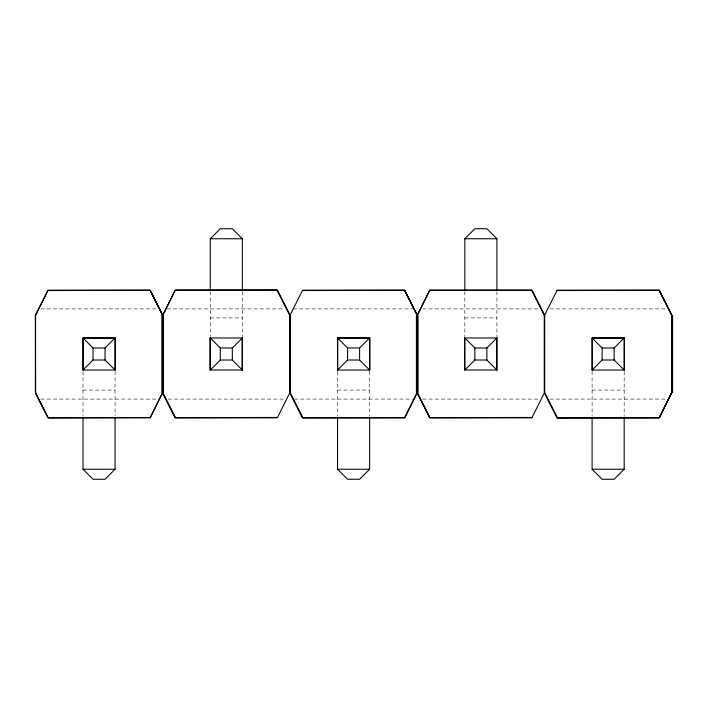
<?xml version="1.0" encoding="UTF-8"?>
<svg xmlns="http://www.w3.org/2000/svg" width="708" height="708" viewBox="0 0 708 708"><rect width="100%" height="100%" fill="white"/><g stroke="black" fill="none" stroke-linecap="round" stroke-linejoin="round"><path stroke-width="0.53" stroke-dasharray="3.54 2.66" d="M40.852 308.9L157.22 308.9M167.035 308.909L284.501 308.909M293.209 308.9L412.87 308.9M422.676 308.909L540.142 308.909M549.948 308.9L666.317 308.9M210.276 317.927L242.348 317.927M464.829 317.927L496.901 317.927M83.004 390.073L115.068 390.073M337.548 390.073L369.62 390.073M592.1 390.073L624.173 390.073M40.852 399.091L157.22 399.091M168.132 399.1L284.501 399.1M294.307 399.091L412.87 399.091M422.676 399.1L540.142 399.1M549.948 399.091L666.317 399.091M624.173 371.417L624.173 416.463M592.1 371.417L592.1 416.463M496.901 291.537L496.901 336.583M464.829 291.537L464.829 336.583M369.62 371.417L369.62 416.463M337.548 371.417L337.548 416.463M242.348 291.537L242.348 336.583M210.276 291.537L210.276 336.583M115.068 371.417L115.068 416.463M83.004 371.417L83.004 416.463"/><path stroke-width="1.06" d="M150.167 417.862L162.743 392.365L162.725 314.963L150.158 290.209L47.994 290.342L35.427 315.343L35.4 392.577L47.923 417.631M429.756 290.369L417.224 315.423L404.693 290.36L302.475 290.36M290.112 315.14L290.174 392.922L302.785 417.764L404.693 417.631L417.224 392.577L429.756 417.64L531.974 417.64L544.47 392.657L544.496 315.414L557.09 290.342L659.254 290.209L671.821 314.963L671.839 392.365L659.405 417.667L557.329 417.764L544.726 392.922L544.664 315.14M671.777 392.577L659.245 417.631L557.028 417.631L544.496 392.577M210.276 290.439L210.276 238.755L220.303 228.737L232.33 228.737L242.348 238.755L242.348 290.439M83.004 370.027L93.022 360.009L105.05 360.009L115.068 370.027L115.068 337.964L83.004 337.964L83.004 370.027L115.068 370.027M83.004 337.964L93.022 347.982L105.05 347.982L115.068 337.964M242.348 370.036L232.33 360.018L220.303 360.018L210.276 370.036L210.276 337.973L242.348 337.973L242.348 370.036L210.064 369.992L210.064 338.079M210.276 337.973L220.303 347.991L232.33 347.991L242.348 337.973M115.068 417.561L115.068 469.245L105.05 479.263L93.022 479.263L83.004 469.245L83.004 417.561M464.829 290.439L464.829 238.755L474.847 228.737L486.874 228.737L496.901 238.755L496.901 290.439M337.548 370.027L347.575 360.009L359.602 360.009L369.62 370.027L369.62 337.964L337.548 337.964L337.548 370.027L369.62 370.027M337.548 337.964L347.575 347.982L359.602 347.982L369.62 337.964M496.901 337.973L486.874 347.991L474.847 347.991L464.829 337.973L496.901 337.973L496.901 370.036L486.874 360.018L474.847 360.018L464.829 370.036L464.829 337.858M369.62 417.561L369.62 469.245L359.602 479.263L347.575 479.263L337.548 469.245L337.548 417.561M592.1 370.027L602.119 360.009L614.146 360.009L624.173 370.027L624.173 337.964L592.1 337.964L592.1 370.027L624.173 370.027M592.1 337.964L602.119 347.982L614.146 347.982L624.173 337.964M624.173 417.561L624.173 469.245L614.146 479.263L602.119 479.263L592.1 469.245L592.1 417.561M47.852 290.546L150.025 290.404L162.592 315.157M302.404 290.546L404.569 290.404L417.145 315.157M556.957 290.546L659.121 290.404L671.688 315.157L671.706 392.559L659.263 417.862L557.196 417.959L544.585 393.126M277.501 417.454L175.327 417.596L162.76 392.843M277.359 417.658L175.195 417.791L162.628 393.037L162.61 315.635L175.186 290.138L277.253 290.041L289.864 314.874L289.917 392.657L277.421 417.64L175.203 417.64L162.681 392.586L150.149 417.631L48.1 417.959L35.489 393.126L35.427 315.343L47.923 290.36L150.149 290.36L162.672 315.414L175.203 290.369L277.421 290.369L289.953 315.423L290.041 393.126L302.643 417.959L404.719 417.862L417.295 392.365L417.278 314.963L404.702 290.209L302.537 290.342L289.953 315.414L289.953 392.586L302.475 417.631M532.044 417.454L429.88 417.596L417.313 392.843M531.912 417.658L429.747 417.791L417.171 393.037L417.154 315.635L429.729 290.138L531.805 290.041L544.408 314.874M210.276 238.755L242.348 238.755M464.829 238.755L496.901 238.755M175.053 290.333L277.12 290.236L289.722 315.078L289.784 392.86M429.597 290.333L531.974 290.369L544.496 315.423M557.028 290.36L659.245 290.36L671.777 315.414M496.901 370.036L464.607 369.992L464.607 338.079M150.3 417.667L48.233 417.764L35.621 392.922L35.568 315.14M83.004 469.245L115.068 469.245M337.548 469.245L369.62 469.245M592.1 469.245L624.173 469.245M531.664 290.236L544.275 315.078L544.337 392.86M672.6 315.414L672.6 392.577M624.385 369.921L624.385 338.008L592.242 338.008L592.242 369.921M614.146 347.982L614.146 360.009M602.119 347.982L602.119 360.009M496.759 338.079L496.759 369.992M486.874 347.991L486.874 360.018M474.847 347.991L474.847 360.018M418.047 315.414L418.047 392.577M416.401 315.423L416.401 392.586M369.841 369.921L369.841 338.008L337.689 338.008L337.689 369.921M359.602 347.982L359.602 360.009M347.575 347.982L347.575 360.009M242.207 338.079L242.207 369.992M232.33 347.991L232.33 360.018M220.303 347.991L220.303 360.018M163.504 315.414L163.504 392.577M161.849 315.423L161.849 392.586M115.289 369.921L115.289 338.008L83.137 338.008L83.137 369.921M105.05 347.982L105.05 360.009M93.022 347.982L93.022 360.009"/></g></svg>
